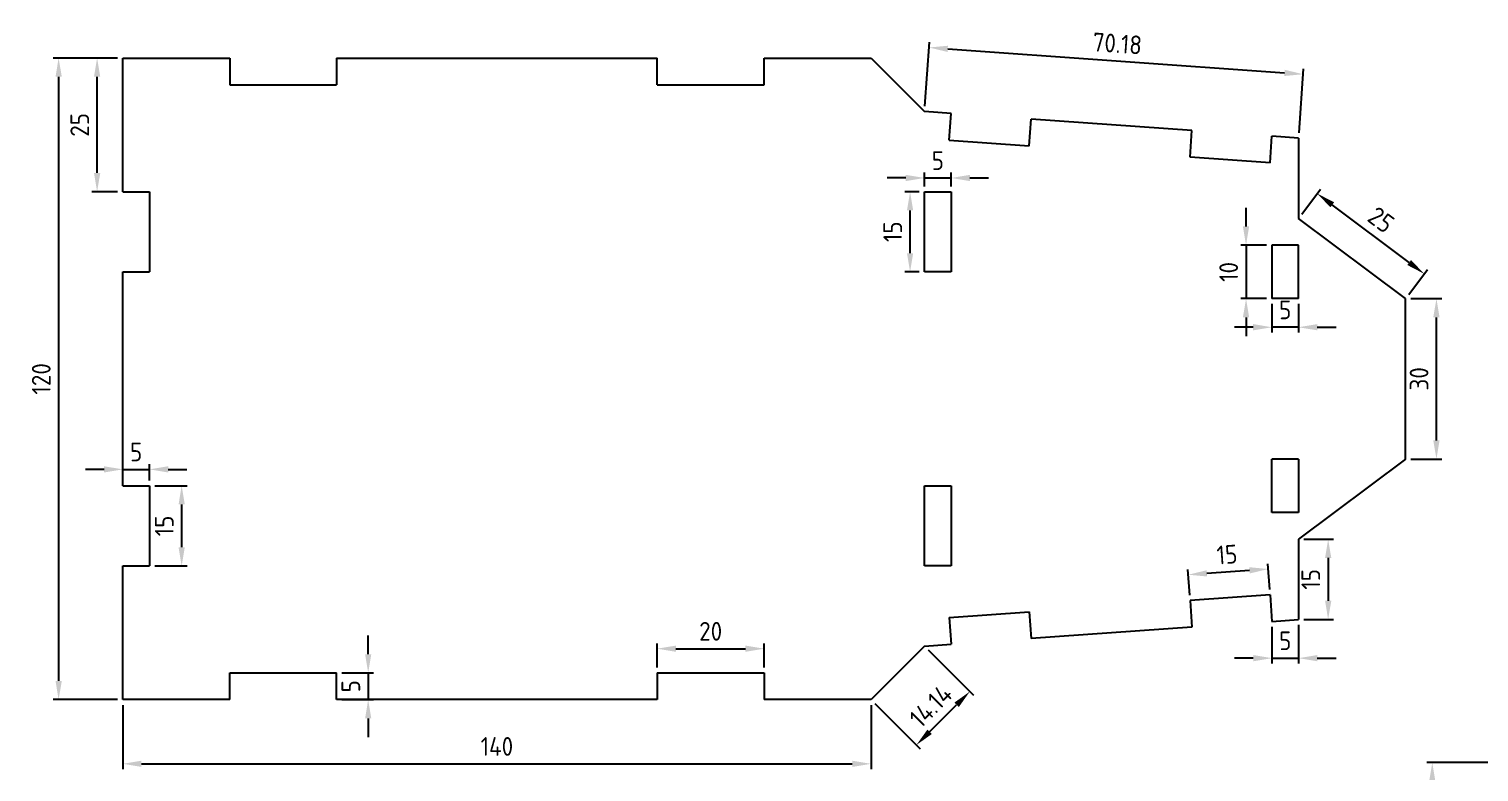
# Model space of a CAD drawing. Header units: millimetres. Extents: x 1258 to 1713, y 1213 to 1519.
# Drawn here: x 1258 to 1529.3, y 1371 to 1510 of the extents above; entities that cross this region are included whole.
import ezdxf

# ---------------------------------------------------------------- set-up
doc = ezdxf.new("R2010")
doc.units = ezdxf.units.MM
doc.layers.add('AM_5', color=3, linetype='Continuous', lineweight=25)
doc.layers.add('Layer1', color=7, linetype='Continuous')
doc.styles.get("Standard").update_dxf_attribs({"font": 'ISOCP.SHX'})
doc.dimstyles.new('AM_ISO$0', dxfattribs={"dimtxt": 3.5, "dimasz": 3.5, "dimexe": 1, "dimexo": 1, "dimgap": 1.5, "dimtad": 1, "dimdsep": 46, "dimtxsty": 'Standard', "dimcen": 0, "dimclrd": 256, "dimclre": 256, "dimclrt": 2, "dimadec": 0, "dimazin": 2, "dimtp": 0.1, "dimtm": 0.1, "dimtfac": 0.71, "dimtdec": 3, "dimtmove": 0, "dimatfit": 3, "dimfxl": 1, "dimlwd": -1, "dimlwe": -1, "dimarcsym": 1})

# ---------------------------------------------------------------- blocks, each defined once
blk = doc.blocks.new('*D20')
at = {"layer": 'AM_5', "linetype": 'ByBlock', "transparency": 16777216}
for p, q in [((1531.58, 1372.79), (1519.58, 1372.79)), ((1520.58, 1286.29), (1520.58, 1369.29)), ((1531.58, 1282.79), (1519.58, 1282.79))]:
    blk.add_line(p, q, dxfattribs=at)
at = {"layer": 'AM_5', "transparency": 16777216}
for points in [[(1520, 1369.29), (1521.16, 1369.29), (1520.58, 1372.79)], [(1520, 1286.29), (1521.16, 1286.29), (1520.58, 1282.79)]]:
    blk.add_solid(points, dxfattribs=at)
at = {"layer": 'Defpoints', "color": 0, "transparency": 16777216}
for p in [(1520.58, 1372.79), (1532.58, 1372.79), (1532.58, 1282.79)]:
    blk.add_point(p, dxfattribs=at)
at = {"layer": 'AM_5', "color": 2, "transparency": 16777216, "insert": (1517.33, 1327.79), "char_height": 3.5, "attachment_point": 5, "rotation": 90}
blk.add_mtext('90', dxfattribs=at)
blk = doc.blocks.new('*D33')
at = {"layer": 'AM_5', "linetype": 'ByBlock', "transparency": 16777216}
for p, q in [((1275.57, 1383.56), (1275.57, 1371.56)), ((1415.57, 1383.56), (1415.57, 1371.56)), ((1279.07, 1372.56), (1412.07, 1372.56))]:
    blk.add_line(p, q, dxfattribs=at)
at = {"layer": 'AM_5', "transparency": 16777216}
for points in [[(1279.07, 1373.14), (1279.07, 1371.98), (1275.57, 1372.56)], [(1412.07, 1373.14), (1412.07, 1371.98), (1415.57, 1372.56)]]:
    blk.add_solid(points, dxfattribs=at)
at = {"layer": 'Defpoints', "color": 0, "transparency": 16777216}
for p in [(1275.57, 1384.56), (1415.57, 1384.56), (1415.57, 1372.56)]:
    blk.add_point(p, dxfattribs=at)
at = {"layer": 'AM_5', "color": 2, "transparency": 16777216, "insert": (1345.57, 1375.81), "char_height": 3.5, "attachment_point": 5}
blk.add_mtext('140', dxfattribs=at)
blk = doc.blocks.new('*D34')
at = {"layer": 'AM_5', "linetype": 'ByBlock', "transparency": 16777216}
for p, q in [((1375.57, 1390.56), (1375.57, 1395.09)), ((1395.57, 1390.56), (1395.57, 1395.09)), ((1379.07, 1394.09), (1392.07, 1394.09))]:
    blk.add_line(p, q, dxfattribs=at)
at = {"layer": 'AM_5', "transparency": 16777216}
for points in [[(1379.07, 1394.67), (1379.07, 1393.51), (1375.57, 1394.09)], [(1392.07, 1394.67), (1392.07, 1393.51), (1395.57, 1394.09)]]:
    blk.add_solid(points, dxfattribs=at)
at = {"layer": 'Defpoints', "color": 0, "transparency": 16777216}
for p in [(1395.57, 1394.09), (1375.57, 1389.56), (1395.57, 1389.56)]:
    blk.add_point(p, dxfattribs=at)
at = {"layer": 'AM_5', "color": 2, "transparency": 16777216, "insert": (1385.57, 1397.34), "char_height": 3.5, "attachment_point": 5}
blk.add_mtext('20', dxfattribs=at)
blk = doc.blocks.new('*D35')
at = {"layer": 'AM_5', "linetype": 'ByBlock', "transparency": 16777216}
for p, q in [((1321.49, 1393.06), (1321.49, 1396.56)), ((1316.57, 1389.56), (1322.49, 1389.56)), ((1321.49, 1389.56), (1321.49, 1384.56)), ((1316.57, 1384.56), (1322.49, 1384.56)), ((1321.49, 1381.06), (1321.49, 1377.56))]:
    blk.add_line(p, q, dxfattribs=at)
at = {"layer": 'AM_5', "transparency": 16777216}
for points in [[(1320.91, 1393.06), (1322.07, 1393.06), (1321.49, 1389.56)], [(1320.91, 1381.06), (1322.07, 1381.06), (1321.49, 1384.56)]]:
    blk.add_solid(points, dxfattribs=at)
at = {"layer": 'Defpoints', "color": 0, "transparency": 16777216}
for p in [(1315.57, 1389.56), (1315.57, 1384.56), (1321.49, 1384.56)]:
    blk.add_point(p, dxfattribs=at)
at = {"layer": 'AM_5', "color": 2, "transparency": 16777216, "insert": (1318.24, 1387.06), "char_height": 3.5, "attachment_point": 5, "rotation": 90}
blk.add_mtext('5', dxfattribs=at)
blk = doc.blocks.new('*D36')
at = {"layer": 'AM_5', "linetype": 'ByBlock', "transparency": 16777216}
for p, q in [((1274.57, 1504.56), (1262.57, 1504.56)), ((1263.57, 1501.06), (1263.57, 1388.06)), ((1274.57, 1384.56), (1262.57, 1384.56))]:
    blk.add_line(p, q, dxfattribs=at)
at = {"layer": 'AM_5', "transparency": 16777216}
for points in [[(1262.99, 1501.06), (1264.16, 1501.06), (1263.57, 1504.56)], [(1262.99, 1388.06), (1264.16, 1388.06), (1263.57, 1384.56)]]:
    blk.add_solid(points, dxfattribs=at)
at = {"layer": 'Defpoints', "color": 0, "transparency": 16777216}
for p in [(1275.57, 1504.56), (1263.57, 1384.56), (1275.57, 1384.56)]:
    blk.add_point(p, dxfattribs=at)
at = {"layer": 'AM_5', "color": 2, "transparency": 16777216, "insert": (1260.32, 1444.56), "char_height": 3.5, "attachment_point": 5, "rotation": 90}
blk.add_mtext('120', dxfattribs=at)
blk = doc.blocks.new('*D37')
at = {"layer": 'AM_5', "linetype": 'ByBlock', "transparency": 16777216}
for p, q in [((1485.74, 1473.06), (1485.74, 1476.56)), ((1489.57, 1469.56), (1484.74, 1469.56)), ((1485.74, 1469.56), (1485.74, 1459.56)), ((1489.57, 1459.56), (1484.74, 1459.56)), ((1485.74, 1456.06), (1485.74, 1452.56))]:
    blk.add_line(p, q, dxfattribs=at)
at = {"layer": 'AM_5', "transparency": 16777216}
for points in [[(1485.15, 1473.06), (1486.32, 1473.06), (1485.74, 1469.56)], [(1485.15, 1456.06), (1486.32, 1456.06), (1485.74, 1459.56)]]:
    blk.add_solid(points, dxfattribs=at)
at = {"layer": 'Defpoints', "color": 0, "transparency": 16777216}
for p in [(1490.57, 1469.56), (1485.74, 1459.56), (1490.57, 1459.56)]:
    blk.add_point(p, dxfattribs=at)
at = {"layer": 'AM_5', "color": 2, "transparency": 16777216, "insert": (1482.49, 1464.56), "char_height": 3.5, "attachment_point": 5, "rotation": 90}
blk.add_mtext('10', dxfattribs=at)
blk = doc.blocks.new('*D38')
at = {"layer": 'AM_5', "linetype": 'ByBlock', "transparency": 16777216}
for p, q in [((1490.57, 1458.56), (1490.57, 1453.21)), ((1495.57, 1458.56), (1495.57, 1453.21)), ((1487.07, 1454.21), (1483.57, 1454.21)), ((1495.57, 1454.21), (1490.57, 1454.21)), ((1499.07, 1454.21), (1502.57, 1454.21))]:
    blk.add_line(p, q, dxfattribs=at)
at = {"layer": 'AM_5', "transparency": 16777216}
for points in [[(1487.07, 1454.8), (1487.07, 1453.63), (1490.57, 1454.21)], [(1499.07, 1454.8), (1499.07, 1453.63), (1495.57, 1454.21)]]:
    blk.add_solid(points, dxfattribs=at)
at = {"layer": 'Defpoints', "color": 0, "transparency": 16777216}
for p in [(1490.57, 1459.56), (1495.57, 1459.56), (1490.57, 1454.21)]:
    blk.add_point(p, dxfattribs=at)
at = {"layer": 'AM_5', "color": 2, "transparency": 16777216, "insert": (1493.07, 1457.46), "char_height": 3.5, "attachment_point": 5}
blk.add_mtext('5', dxfattribs=at)
blk = doc.blocks.new('*D39')
at = {"layer": 'AM_5', "linetype": 'ByBlock', "transparency": 16777216}
for p, q in [((1424.57, 1479.56), (1421.88, 1479.56)), ((1422.88, 1468.06), (1422.88, 1476.06)), ((1424.57, 1464.56), (1421.88, 1464.56))]:
    blk.add_line(p, q, dxfattribs=at)
at = {"layer": 'AM_5', "transparency": 16777216}
for points in [[(1422.3, 1476.06), (1423.46, 1476.06), (1422.88, 1479.56)], [(1422.3, 1468.06), (1423.46, 1468.06), (1422.88, 1464.56)]]:
    blk.add_solid(points, dxfattribs=at)
at = {"layer": 'Defpoints', "color": 0, "transparency": 16777216}
for p in [(1422.88, 1479.56), (1425.57, 1479.56), (1425.57, 1464.56)]:
    blk.add_point(p, dxfattribs=at)
at = {"layer": 'AM_5', "color": 2, "transparency": 16777216, "insert": (1419.63, 1472.06), "char_height": 3.5, "attachment_point": 5, "rotation": 90}
blk.add_mtext('15', dxfattribs=at)
blk = doc.blocks.new('*D40')
at = {"layer": 'AM_5', "linetype": 'ByBlock', "transparency": 16777216}
for p, q in [((1422.07, 1482.13), (1418.57, 1482.13)), ((1425.57, 1480.56), (1425.57, 1483.13)), ((1425.57, 1482.13), (1430.57, 1482.13)), ((1430.57, 1480.56), (1430.57, 1483.13)), ((1434.07, 1482.13), (1437.57, 1482.13))]:
    blk.add_line(p, q, dxfattribs=at)
at = {"layer": 'AM_5', "transparency": 16777216}
for points in [[(1422.07, 1482.71), (1422.07, 1481.55), (1425.57, 1482.13)], [(1434.07, 1482.71), (1434.07, 1481.55), (1430.57, 1482.13)]]:
    blk.add_solid(points, dxfattribs=at)
at = {"layer": 'Defpoints', "color": 0, "transparency": 16777216}
for p in [(1430.57, 1482.13), (1425.57, 1479.56), (1430.57, 1479.56)]:
    blk.add_point(p, dxfattribs=at)
at = {"layer": 'AM_5', "color": 2, "transparency": 16777216, "insert": (1428.07, 1485.38), "char_height": 3.5, "attachment_point": 5}
blk.add_mtext('5', dxfattribs=at)
blk = doc.blocks.new('*D41')
at = {"layer": 'AM_5', "linetype": 'ByBlock', "transparency": 16777216}
for p, q in [((1475.2, 1404.12), (1474.85, 1408.92)), ((1486.4, 1408.74), (1478.42, 1408.17)), ((1490.16, 1405.19), (1489.82, 1409.99))]:
    blk.add_line(p, q, dxfattribs=at)
at = {"layer": 'AM_5', "transparency": 16777216}
for points in [[(1478.38, 1408.76), (1478.46, 1407.59), (1474.93, 1407.93)], [(1486.35, 1409.33), (1486.44, 1408.16), (1489.89, 1408.99)]]:
    blk.add_solid(points, dxfattribs=at)
at = {"layer": 'Defpoints', "color": 0, "transparency": 16777216}
for p in [(1474.93, 1407.93), (1475.27, 1403.12), (1490.23, 1404.19)]:
    blk.add_point(p, dxfattribs=at)
at = {"layer": 'AM_5', "color": 2, "transparency": 16777216, "insert": (1482.18, 1411.7), "char_height": 3.5, "attachment_point": 5, "rotation": 4.0856}
blk.add_mtext('15', dxfattribs=at)
blk = doc.blocks.new('*D42')
at = {"layer": 'AM_5', "linetype": 'ByBlock', "transparency": 16777216}
for p, q in [((1496.57, 1414.56), (1502.1, 1414.56)), ((1501.1, 1411.06), (1501.1, 1403.06)), ((1496.57, 1399.56), (1502.1, 1399.56))]:
    blk.add_line(p, q, dxfattribs=at)
at = {"layer": 'AM_5', "transparency": 16777216}
for points in [[(1500.52, 1411.06), (1501.69, 1411.06), (1501.1, 1414.56)], [(1500.52, 1403.06), (1501.69, 1403.06), (1501.1, 1399.56)]]:
    blk.add_solid(points, dxfattribs=at)
at = {"layer": 'Defpoints', "color": 0, "transparency": 16777216}
for p in [(1495.57, 1414.56), (1495.57, 1399.56), (1501.1, 1399.56)]:
    blk.add_point(p, dxfattribs=at)
at = {"layer": 'AM_5', "color": 2, "transparency": 16777216, "insert": (1497.85, 1407.06), "char_height": 3.5, "attachment_point": 5, "rotation": 90}
blk.add_mtext('15', dxfattribs=at)
blk = doc.blocks.new('*D43')
at = {"layer": 'AM_5', "linetype": 'ByBlock', "transparency": 16777216}
for p, q in [((1516.57, 1459.56), (1522.36, 1459.56)), ((1521.36, 1433.06), (1521.36, 1456.06)), ((1516.57, 1429.56), (1522.36, 1429.56))]:
    blk.add_line(p, q, dxfattribs=at)
at = {"layer": 'AM_5', "transparency": 16777216}
for points in [[(1520.77, 1456.06), (1521.94, 1456.06), (1521.36, 1459.56)], [(1520.77, 1433.06), (1521.94, 1433.06), (1521.36, 1429.56)]]:
    blk.add_solid(points, dxfattribs=at)
at = {"layer": 'Defpoints', "color": 0, "transparency": 16777216}
for p in [(1515.57, 1459.56), (1521.36, 1459.56), (1515.57, 1429.56)]:
    blk.add_point(p, dxfattribs=at)
at = {"layer": 'AM_5', "color": 2, "transparency": 16777216, "insert": (1518.11, 1444.56), "char_height": 3.5, "attachment_point": 5, "rotation": 90}
blk.add_mtext('30', dxfattribs=at)
blk = doc.blocks.new('*D44')
at = {"layer": 'AM_5', "linetype": 'ByBlock', "transparency": 16777216}
for p, q in [((1496.17, 1475.36), (1499.66, 1480.01)), ((1516.26, 1466.31), (1501.86, 1477.11)), ((1516.17, 1460.36), (1519.66, 1465.01))]:
    blk.add_line(p, q, dxfattribs=at)
at = {"layer": 'AM_5', "transparency": 16777216}
for points in [[(1502.21, 1477.58), (1501.51, 1476.65), (1499.06, 1479.21)], [(1516.61, 1466.78), (1515.91, 1465.85), (1519.06, 1464.21)]]:
    blk.add_solid(points, dxfattribs=at)
at = {"layer": 'Defpoints', "color": 0, "transparency": 16777216}
for p in [(1499.06, 1479.21), (1495.57, 1474.56), (1515.57, 1459.56)]:
    blk.add_point(p, dxfattribs=at)
at = {"layer": 'AM_5', "color": 2, "transparency": 16777216, "insert": (1511.01, 1474.31), "char_height": 3.5, "attachment_point": 5, "rotation": 323.1301}
blk.add_mtext('25', dxfattribs=at)
blk = doc.blocks.new('*D45')
at = {"layer": 'AM_5', "linetype": 'ByBlock', "transparency": 16777216}
for p, q in [((1426.28, 1393.85), (1434.77, 1385.37)), ((1416.28, 1383.85), (1424.77, 1375.37)), ((1426.53, 1378.55), (1431.58, 1383.6))]:
    blk.add_line(p, q, dxfattribs=at)
at = {"layer": 'AM_5', "transparency": 16777216}
for points in [[(1431.17, 1384.01), (1432, 1383.19), (1434.06, 1386.08)], [(1426.12, 1378.96), (1426.95, 1378.14), (1424.06, 1376.08)]]:
    blk.add_solid(points, dxfattribs=at)
at = {"layer": 'Defpoints', "color": 0, "transparency": 16777216}
for p in [(1425.57, 1394.56), (1415.57, 1384.56), (1434.06, 1386.08)]:
    blk.add_point(p, dxfattribs=at)
at = {"layer": 'AM_5', "color": 2, "transparency": 16777216, "insert": (1426.76, 1383.37), "char_height": 3.5, "attachment_point": 5, "rotation": 45}
blk.add_mtext('14.14', dxfattribs=at)
blk = doc.blocks.new('*D46')
at = {"layer": 'AM_5', "linetype": 'ByBlock', "transparency": 16777216}
for p, q in [((1425.65, 1495.56), (1426.5, 1507.53)), ((1429.92, 1506.28), (1492.94, 1501.78)), ((1495.65, 1490.56), (1496.5, 1502.53))]:
    blk.add_line(p, q, dxfattribs=at)
at = {"layer": 'AM_5', "transparency": 16777216}
for points in [[(1429.96, 1506.86), (1429.88, 1505.7), (1426.43, 1506.53)], [(1492.98, 1502.36), (1492.9, 1501.2), (1496.43, 1501.53)]]:
    blk.add_solid(points, dxfattribs=at)
at = {"layer": 'Defpoints', "color": 0, "transparency": 16777216}
for p in [(1496.43, 1501.53), (1425.57, 1494.56), (1495.57, 1489.56)]:
    blk.add_point(p, dxfattribs=at)
at = {"layer": 'AM_5', "color": 2, "transparency": 16777216, "insert": (1461.66, 1507.27), "char_height": 3.5, "attachment_point": 5, "rotation": 355.9144}
blk.add_mtext('70.18', dxfattribs=at)
blk = doc.blocks.new('*D47')
at = {"layer": 'AM_5', "linetype": 'ByBlock', "transparency": 16777216}
for p, q in [((1281.57, 1424.56), (1287.59, 1424.56)), ((1286.59, 1421.06), (1286.59, 1413.06)), ((1281.57, 1409.56), (1287.59, 1409.56))]:
    blk.add_line(p, q, dxfattribs=at)
at = {"layer": 'AM_5', "transparency": 16777216}
for points in [[(1286.01, 1421.06), (1287.18, 1421.06), (1286.59, 1424.56)], [(1286.01, 1413.06), (1287.18, 1413.06), (1286.59, 1409.56)]]:
    blk.add_solid(points, dxfattribs=at)
at = {"layer": 'Defpoints', "color": 0, "transparency": 16777216}
for p in [(1280.57, 1424.56), (1280.57, 1409.56), (1286.59, 1409.56)]:
    blk.add_point(p, dxfattribs=at)
at = {"layer": 'AM_5', "color": 2, "transparency": 16777216, "insert": (1283.34, 1417.06), "char_height": 3.5, "attachment_point": 5, "rotation": 90}
blk.add_mtext('15', dxfattribs=at)
blk = doc.blocks.new('*D48')
at = {"layer": 'AM_5', "linetype": 'ByBlock', "transparency": 16777216}
for p, q in [((1272.07, 1427.63), (1268.57, 1427.63)), ((1275.57, 1425.56), (1275.57, 1428.63)), ((1275.57, 1427.63), (1280.57, 1427.63)), ((1280.57, 1425.56), (1280.57, 1428.63)), ((1284.07, 1427.63), (1287.57, 1427.63))]:
    blk.add_line(p, q, dxfattribs=at)
at = {"layer": 'AM_5', "transparency": 16777216}
for points in [[(1272.07, 1428.21), (1272.07, 1427.05), (1275.57, 1427.63)], [(1284.07, 1428.21), (1284.07, 1427.05), (1280.57, 1427.63)]]:
    blk.add_solid(points, dxfattribs=at)
at = {"layer": 'Defpoints', "color": 0, "transparency": 16777216}
for p in [(1280.57, 1427.63), (1275.57, 1424.56), (1280.57, 1424.56)]:
    blk.add_point(p, dxfattribs=at)
at = {"layer": 'AM_5', "color": 2, "transparency": 16777216, "insert": (1278.07, 1430.88), "char_height": 3.5, "attachment_point": 5}
blk.add_mtext('5', dxfattribs=at)
blk = doc.blocks.new('*D49')
at = {"layer": 'AM_5', "linetype": 'ByBlock', "transparency": 16777216}
for p, q in [((1490.59, 1398.21), (1490.59, 1391.32)), ((1495.57, 1398.56), (1495.57, 1391.32)), ((1487.09, 1392.32), (1483.59, 1392.32)), ((1490.59, 1392.32), (1495.57, 1392.32)), ((1499.07, 1392.32), (1502.57, 1392.32))]:
    blk.add_line(p, q, dxfattribs=at)
at = {"layer": 'AM_5', "transparency": 16777216}
for points in [[(1487.09, 1392.9), (1487.09, 1391.74), (1490.59, 1392.32)], [(1499.07, 1392.9), (1499.07, 1391.74), (1495.57, 1392.32)]]:
    blk.add_solid(points, dxfattribs=at)
at = {"layer": 'Defpoints', "color": 0, "transparency": 16777216}
for p in [(1490.59, 1399.21), (1495.57, 1399.56), (1495.57, 1392.32)]:
    blk.add_point(p, dxfattribs=at)
at = {"layer": 'AM_5', "color": 2, "transparency": 16777216, "insert": (1493.08, 1395.57), "char_height": 3.5, "attachment_point": 5}
blk.add_mtext('5', dxfattribs=at)
blk = doc.blocks.new('*D60')
at = {"layer": 'AM_5', "linetype": 'ByBlock', "transparency": 16777216}
for p, q in [((1274.57, 1504.56), (1269.77, 1504.56)), ((1270.77, 1483.06), (1270.77, 1501.06)), ((1274.57, 1479.56), (1269.77, 1479.56))]:
    blk.add_line(p, q, dxfattribs=at)
at = {"layer": 'AM_5', "transparency": 16777216}
for points in [[(1270.19, 1501.06), (1271.36, 1501.06), (1270.77, 1504.56)], [(1270.19, 1483.06), (1271.36, 1483.06), (1270.77, 1479.56)]]:
    blk.add_solid(points, dxfattribs=at)
at = {"layer": 'Defpoints', "color": 0, "transparency": 16777216}
for p in [(1270.77, 1504.56), (1275.57, 1504.56), (1275.57, 1479.56)]:
    blk.add_point(p, dxfattribs=at)
at = {"layer": 'AM_5', "color": 2, "transparency": 16777216, "insert": (1267.52, 1492.06), "char_height": 3.5, "attachment_point": 5, "rotation": 90}
blk.add_mtext('25', dxfattribs=at)

msp = doc.modelspace()

# ---------------------------------------------------------------- linework, layer by layer
at = {"layer": 'Layer1'}
for p, q in [((1275.574, 1504.561), (1295.574, 1504.561)), ((1275.574, 1479.561), (1275.574, 1504.561)), ((1295.574, 1504.561), (1295.574, 1499.561)), ((1315.574, 1504.561), (1315.574, 1499.561)), ((1315.574, 1504.561), (1375.574, 1504.561)), ((1315.574, 1504.561), (1375.574, 1504.561)), ((1375.574, 1499.561), (1375.574, 1504.561)), ((1395.574, 1499.561), (1395.574, 1504.561)), ((1395.574, 1504.561), (1415.574, 1504.561)), ((1415.574, 1504.561), (1425.574, 1494.561)), ((1295.574, 1499.561), (1315.574, 1499.561)), ((1375.574, 1499.561), (1395.574, 1499.561)), ((1425.574, 1494.561), (1425.574, 1494.561)), ((1430.56, 1494.205), (1425.574, 1494.561)), ((1430.204, 1489.218), (1430.56, 1494.205)), ((1445.165, 1488.149), (1445.522, 1493.137)), ((1475.625, 1490.986), (1445.522, 1493.137)), ((1475.269, 1485.999), (1475.625, 1490.986)), ((1490.231, 1484.93), (1490.587, 1489.918)), ((1495.574, 1489.561), (1490.587, 1489.918)), ((1495.574, 1489.561), (1495.574, 1474.561)), ((1430.204, 1489.218), (1445.165, 1488.149)), ((1490.231, 1484.93), (1475.269, 1485.999)), ((1275.574, 1479.561), (1280.574, 1479.561)), ((1280.574, 1479.561), (1280.574, 1464.561)), ((1425.574, 1479.561), (1430.574, 1479.561)), ((1425.574, 1464.561), (1425.574, 1479.561)), ((1430.574, 1479.561), (1430.574, 1464.561)), ((1515.574, 1459.561), (1495.574, 1474.561)), ((1495.574, 1469.561), (1490.574, 1469.561)), ((1490.574, 1469.561), (1490.574, 1459.561)), ((1495.574, 1459.561), (1495.574, 1469.561)), ((1275.574, 1464.561), (1280.574, 1464.561)), ((1275.574, 1424.561), (1275.574, 1464.561)), ((1430.574, 1464.561), (1425.574, 1464.561)), ((1495.574, 1459.561), (1490.574, 1459.561)), ((1515.574, 1429.561), (1515.574, 1459.561)), ((1495.574, 1429.561), (1490.574, 1429.561)), ((1490.574, 1419.561), (1490.574, 1429.561)), ((1515.574, 1429.561), (1495.574, 1414.561)), ((1495.574, 1429.561), (1495.574, 1419.561)), ((1275.574, 1424.561), (1280.574, 1424.561)), ((1280.574, 1424.561), (1280.574, 1409.561)), ((1425.574, 1424.561), (1430.574, 1424.561)), ((1425.574, 1409.561), (1425.574, 1424.561)), ((1430.574, 1424.561), (1430.574, 1409.561)), ((1495.574, 1419.561), (1490.574, 1419.561)), ((1495.574, 1414.561), (1495.574, 1399.561)), ((1275.574, 1384.561), (1275.574, 1409.561)), ((1275.574, 1409.561), (1280.574, 1409.561)), ((1430.574, 1409.561), (1425.574, 1409.561)), ((1490.231, 1404.192), (1475.269, 1403.124)), ((1475.269, 1403.124), (1475.625, 1398.136)), ((1490.231, 1404.192), (1490.587, 1399.205)), ((1430.204, 1399.905), (1445.165, 1400.973)), ((1430.204, 1399.905), (1430.56, 1394.917)), ((1445.165, 1400.973), (1445.522, 1395.986)), ((1475.625, 1398.136), (1445.522, 1395.986)), ((1490.587, 1399.205), (1495.574, 1399.561)), ((1425.574, 1394.561), (1415.574, 1384.561)), ((1425.574, 1394.561), (1430.56, 1394.917)), ((1425.574, 1394.561), (1425.574, 1394.561)), ((1295.574, 1384.561), (1295.574, 1389.561)), ((1295.574, 1389.561), (1315.574, 1389.561)), ((1315.574, 1384.561), (1315.574, 1389.561)), ((1375.574, 1389.561), (1395.574, 1389.561)), ((1375.574, 1389.561), (1375.574, 1384.561)), ((1395.574, 1389.561), (1395.574, 1384.561)), ((1295.574, 1384.561), (1275.574, 1384.561)), ((1375.574, 1384.561), (1315.574, 1384.561)), ((1415.574, 1384.561), (1395.574, 1384.561))]:
    msp.add_line(p, q, dxfattribs=at)

# ---------------------------------------------------------------- dimensions: what is measured, and where the dimension line sits
at = {"layer": 'AM_5'}
for p1, p2, distance, picture, middle in [((1425.574, 1494.561), (1495.574, 1489.561), 12, '*D46', (1461.661, 1507.273)), ((1515.574, 1459.561), (1495.574, 1474.561), -5.814, '*D44', (1511.013, 1474.313))]:
    dim = msp.add_aligned_dim(p1=p1, p2=p2, distance=distance, dimstyle='AM_ISO$0', dxfattribs=at)
    dim.commit()
    dim.dimension.update_dxf_attribs({"geometry": picture, "text_midpoint": middle})
for base, p1, p2, angle, picture, middle in [((1263.574, 1384.561), (1275.574, 1504.561), (1275.574, 1384.561), 90, '*D36', (1260.324, 1444.561)), ((1270.774, 1504.561), (1275.574, 1479.561), (1275.574, 1504.561), 90, '*D60', (1267.524, 1492.061)), ((1485.737, 1459.561), (1490.574, 1469.561), (1490.574, 1459.561), 90, '*D37', (1482.487, 1464.561)), ((1415.574, 1372.561), (1275.574, 1384.561), (1415.574, 1384.561), 0, '*D33', (1345.574, 1375.811)), ((1520.578, 1372.792), (1532.578, 1282.792), (1532.578, 1372.792), 90, '*D20', (1517.328, 1327.792))]:
    dim = msp.add_linear_dim(base=base, p1=p1, p2=p2, angle=angle, dimstyle='AM_ISO$0', override={"dimpost": ''}, dxfattribs=at)
    dim.commit()
    dim.dimension.update_dxf_attribs({"geometry": picture, "text_midpoint": middle})
for base, p1, p2, angle, picture, middle in [((1430.574, 1482.129), (1425.574, 1479.561), (1430.574, 1479.561), 0, '*D40', (1428.074, 1485.379)), ((1422.88, 1479.561), (1425.574, 1464.561), (1425.574, 1479.561), 90, '*D39', (1419.63, 1472.061)), ((1490.574, 1454.212), (1495.574, 1459.561), (1490.574, 1459.561), 0, '*D38', (1493.074, 1457.462)), ((1521.356, 1459.561), (1515.574, 1429.561), (1515.574, 1459.561), 90, '*D43', (1518.106, 1444.561)), ((1280.574, 1427.629), (1275.574, 1424.561), (1280.574, 1424.561), 0, '*D48', (1278.074, 1430.879)), ((1286.594, 1409.561), (1280.574, 1424.561), (1280.574, 1409.561), 90, '*D47', (1283.344, 1417.061)), ((1501.102, 1399.561), (1495.574, 1414.561), (1495.574, 1399.561), 90, '*D42', (1497.852, 1407.061)), ((1321.49, 1384.561), (1315.574, 1389.561), (1315.574, 1384.561), 90, '*D35', (1318.24, 1387.061))]:
    dim = msp.add_linear_dim(base=base, p1=p1, p2=p2, angle=angle, dimstyle='AM_ISO$0', dxfattribs=at)
    dim.commit()
    dim.dimension.update_dxf_attribs({"geometry": picture, "text_midpoint": middle})
for p1, p2, distance, picture, middle in [((1490.231, 1404.192), (1475.269, 1403.124), -4.814, '*D41', (1482.175, 1411.701)), ((1415.574, 1384.561), (1425.574, 1394.561), -12, '*D45', (1426.761, 1383.374))]:
    dim = msp.add_aligned_dim(p1=p1, p2=p2, distance=distance, dimstyle='AM_ISO$0', override={"dimpost": ''}, dxfattribs=at)
    dim.commit()
    dim.dimension.update_dxf_attribs({"geometry": picture, "text_midpoint": middle})
dim = msp.add_linear_dim(base=(1395.574, 1394.089), p1=(1375.574, 1389.561), p2=(1395.574, 1389.561), dimstyle='AM_ISO$0', override={"dimpost": ''}, dxfattribs=at)
dim.commit()
dim.dimension.update_dxf_attribs({"geometry": '*D34', "text_midpoint": (1385.574, 1397.339)})
dim = msp.add_linear_dim(base=(1495.574, 1392.321), p1=(1490.587, 1399.205), p2=(1495.574, 1399.561), angle=0, text='5', dimstyle='AM_ISO$0', dxfattribs=at)
dim.commit()
dim.dimension.update_dxf_attribs({"geometry": '*D49', "text_midpoint": (1493.08, 1392.321), "dimtype": 160})

doc.saveas('drawing.dxf')
